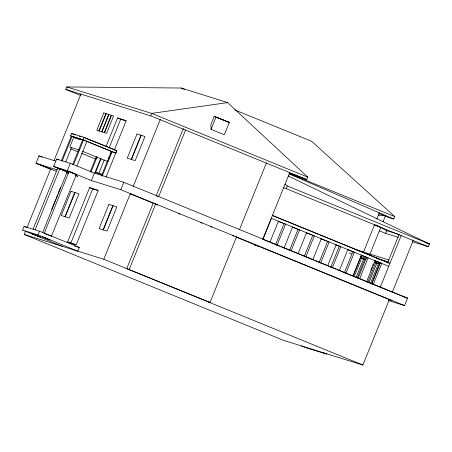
<?xml version="1.0" encoding="UTF-8"?>
<svg xmlns="http://www.w3.org/2000/svg" width="452" height="452" viewBox="0 0 452 452"><rect width="100%" height="100%" fill="white"/><g stroke="black" fill="none" stroke-linecap="round" stroke-linejoin="round"><path stroke-width="0.68" d="M50.974 169.41L35.94 163.274L38.934 155.861L55.534 161.036M80.818 95.547L65.783 89.411L66.777 86.942L181.212 88.033L227.61 102.598L307.744 177.122L306.75 179.591L289.223 172.901M22.6 230.113L24.097 226.407L39.539 231.221L79.337 247.47L77.84 251.176L38.041 234.921L22.6 230.113L62.404 246.368M391.974 300.444L389.319 299.619L362.883 365.058L283.297 340.26L24.21 234.469L25.532 231.192M27.12 227.266L50.652 169.025M54.087 160.517L81.055 93.779M60.828 169.387L53.658 166.46L56.653 159.047L70.286 163.296L94.406 173.15L123.82 182.314L407.512 298.156L404.517 305.563L388.347 300.529M74.693 137.566L70.585 135.899L71.585 133.43L84.01 137.301L116.819 150.702L115.819 153.172L83.015 139.77L84.01 137.301M33.081 229.13L57.76 168.042L60.342 169.008M61.336 160.884L71.314 136.188M62.133 161.132L72.111 136.436M35.143 229.791L59.822 168.703L63.353 170.054L67.224 171.687L42.544 232.774M65.772 161.861L71.552 147.561M38.041 234.921L39.539 231.221M51.675 209.395L55.636 199.586M56.167 198.275L57.489 195.004M58.014 193.699L60.658 187.156M53.658 166.46L67.291 170.709L70.286 163.296M44.228 233.379L69.003 171.551L72.54 172.901L76.405 174.534L51.381 236.26M76.93 166.07L86.908 141.374L86.434 141.227M98.875 130.905L105.864 113.621M99.242 131.018L106.226 113.734M64.975 216.683L74.755 192.479M65.229 216.762L75.009 192.558M101.694 131.781L108.678 114.497M101.96 131.865L108.943 114.576M104.282 132.589L111.265 115.3M104.536 132.668L111.52 115.384M90.168 171.896L96.203 156.951M96.779 156.635L95.779 159.11L81.575 153.307M90.959 172.144L96.999 157.2M67.291 170.709L91.417 180.557L94.406 173.15M94.581 173.624L100.621 158.675M98.118 173.302L95.609 172.274L101.163 158.528M105.921 146.747L117.56 117.944L126.204 120.639L114.305 150.098M67.642 241.961L89.592 187.631L98.242 190.326L76.292 244.656L67.642 241.961L70.15 242.984M104.299 159.81L98.745 173.557L100.739 174.178M109.056 148.03L120.695 119.226L126.018 120.887M98.05 190.569L92.728 188.908L70.778 243.238L75.433 244.69M101.587 175.455L107.621 160.511M108.147 159.211L109.463 155.963M109.989 154.657L111.299 151.409L112.096 151.657L102.118 176.353M111.621 151.51L107.565 161.545L82.377 151.262M106 177.184L116.712 150.669M131.204 159.42L140.984 135.216M103.067 229.848L112.847 205.643M131.459 159.499L141.239 135.301M103.327 229.927L113.102 205.722M91.417 180.557L120.831 189.721L123.82 182.314M65.783 89.411L150.669 115.859L151.669 113.39L227.61 102.598M24.21 234.469L103.796 259.262L130.238 193.823L132.888 194.648M133.148 186.625L160.375 119.226M153.194 203.197L126.752 268.635L210.056 302.416L236.599 236.718M183.393 128.441L156.183 195.784L158.68 196.563L185.625 129.871M129.244 269.415L155.787 203.716M214.186 116.413L210.869 124.605L211.05 129.34L224.316 134.758L229.305 122.407L214.186 116.413L229.305 122.407L217.497 117.61M211.05 129.34L216.039 116.989M239.492 229.559L266.437 162.873M262.77 239.311L289.675 172.72M262.934 239.374L271.415 218.384M278.409 221.243L269.929 242.232L277.087 245.153L285.568 224.164L278.172 221.294M284.025 223.683L275.545 244.673L277.087 245.153M284.082 248.012L292.563 227.023M289.523 250.385L298.004 229.39L299.546 229.87L291.065 250.866L298.06 253.719L306.541 232.729M312.744 235.413L304.264 256.403L305.801 256.883L314.281 235.893L306.292 232.774M312.795 259.736L321.282 238.746M319.123 262.471L327.604 241.481L329.146 241.961L320.66 262.951M336.141 244.814L327.66 265.804L332.339 267.72L340.819 246.724L335.768 244.814M339.277 246.244L330.796 267.239L332.339 267.72M347.814 249.583L339.333 270.573L337.424 269.793M344.367 272.776L352.848 251.787L354.391 252.267L345.904 273.257L344.882 272.94M361.385 255.126L352.905 276.115L358.995 278.601M353.001 276.262L360.453 257.815L365.301 259.685M361.029 258.16L362.227 255.194M363.227 252.719L374.725 224.265M376.832 219.045L379.46 212.542M354.17 276.63L361.623 258.182M356.153 277.245L363.606 258.798L366.001 259.663M357.323 277.607L364.775 259.16M365.962 281.449L359.606 278.85L368.086 257.86L366.544 257.38L358.063 278.37L359.091 278.692M369.634 254.939L380.737 227.475L374.459 224.915M383.098 221.627L385.46 215.779L378.742 213.689M379.375 230.836L385.646 233.396L386.742 230.689L375.928 224.904M370.747 270.336L372.036 267.155M372.55 265.883L373.318 263.974M366.6 281.709L375.081 260.719M367.77 282.297L375.736 262.578L378.742 263.691M385.047 216.338L393.771 219.056L394.771 216.587L311.62 141.284L234.678 109.864M368.939 282.664L376.906 262.945M370.335 283.811L378.561 263.459L379.725 263.821L371.759 283.54M380.2 262.957L371.719 283.946L373.256 284.427L381.737 263.437L374.753 260.731M387.567 262.917L399.178 234.187M380.251 287.286L401.156 235.543M373.894 284.687L392.313 292.207L413.411 239.989M283.568 187.84L286.178 188.653L287.314 185.958L285.031 184.213M412.28 241.696L428.264 246.673L429.4 243.978L288.156 175.992M378.414 215.129L385.46 215.779M67.224 171.687L66.258 171.348M44.059 233.288L44.471 233.418M226.548 121.435L227.87 121.848M66.777 86.942L151.669 113.39L307.744 177.122L306.416 176.709M386.742 230.689L399.404 234.633M426.733 243.148L429.4 243.978L287.314 185.958M79.1 136.148L81.049 136.758M84.953 137.973L116.819 150.702M385.646 233.396L398.297 237.34M70.585 135.899L83.53 139.996L73.552 164.692L72.755 164.443L82.733 139.747L71.908 136.34M83.111 140.024L73.8 137.125L69.783 147.07L79.077 149.962M78.32 139.013L75.094 137.69L82.004 139.837M355.052 249.447L388.765 259.951M376.194 258.211L388.33 261.99M95.609 172.274L102.259 174.348M349.091 252.934L351.594 253.713M360.493 256.487L366.38 258.318M375.448 261.143L378.527 262.103M35.94 163.274L57.189 169.895M66.489 172.788L68.484 173.41M75.789 175.687L77.784 176.308L75.823 175.512M254.448 245.057L259.781 246.719M404.817 297.32L407.512 298.156L392.313 292.207M74.642 246.007L79.337 247.47M207.564 301.637L210.056 302.416M74.704 173.913L75.444 174.201M63.461 170.404L65.167 171.025L63.964 170.489M45.025 233.627L51.466 236.272M424.97 242.244L429.4 243.978M65.517 171.065L63.692 170.336M71.908 172.794L72.874 173.189M61.297 169.393L62.257 169.782M35.821 235.226L31.324 233.486L40.782 237.13L36.284 235.39M184.472 89.36L181.212 88.033L182.263 88.971M150.669 115.859L306.75 179.591M289.297 173.517L394.771 216.587M117.56 117.944L120.695 119.226M286.178 188.653L428.264 246.673M71.585 133.43L75.444 135.007M272.432 215.406L389.912 263.375L272.2 215.457M82.908 139.741L115.712 153.138M71.489 136.182L74.97 137.594M75.49 137.815L78.71 139.12M271.251 218.322L388.731 266.29M292.291 227.062L299.913 230.17M320.948 238.763L327.604 241.481M347.469 249.589L352.848 251.787M361.063 255.143L366.544 257.38M375.736 262.578L378.804 263.832M374.087 262.064L378.38 263.821M374.764 262.454L376.601 263.205M363.606 258.798L365.448 259.55M360.453 257.815L364.131 259.318M360.21 257.917L361.436 258.42M70.591 148.827L77.699 151.725M263.567 239.633L269.29 241.973M277.72 245.413L279.63 246.193M280.901 246.713L290.427 250.606M298.704 253.984L305.801 256.883M306.439 257.143L314.01 260.233M315.219 260.725L327.022 265.544M332.971 267.974L336.152 269.273M339.932 270.816L345.904 273.257M346.543 273.517L352.266 275.856M367.205 281.958L373.256 284.427M56.653 159.047L58.607 159.85M38.934 155.861L42.2 157.2M120.831 189.721L404.517 305.563M130.238 193.823L155.149 203.993M156.448 204.524L157.754 205.055M178.608 213.576L179.913 214.107M200.767 222.621L202.072 223.152M210.542 226.616L211.847 227.147M232.701 235.661L234.006 236.193M235.938 236.984L389.319 299.619M62.133 169.918L64.743 170.986M66.698 171.783L68.653 172.579M38.589 164.099L55.873 171.155M89.592 187.631L92.728 188.908M24.097 226.407L26.708 227.475M103.796 259.262L362.883 365.058M322.875 352.594L326.497 354.074L305.032 347.385L301.416 345.91M61.817 169.573L63.167 170.155M59.76 168.912L60.67 169.285M70.207 172.088L69.003 171.551M61.026 169.24L59.822 168.703M58.963 168.579L57.76 168.042M289.122 173.947L393.771 219.056M71.026 191.32L61.252 215.519L69.207 218L78.987 193.801L71.026 191.32M103.768 112.966L96.784 130.255L106.599 133.312L113.588 116.023L103.768 112.966M137.007 133.978L127.227 158.177L135.188 160.658L144.962 136.459L137.007 133.978M108.87 204.406L99.09 228.605L107.051 231.085L116.825 206.886L108.87 204.406M42.646 237.012L49.969 239.978L42.646 237.012"/></g></svg>
